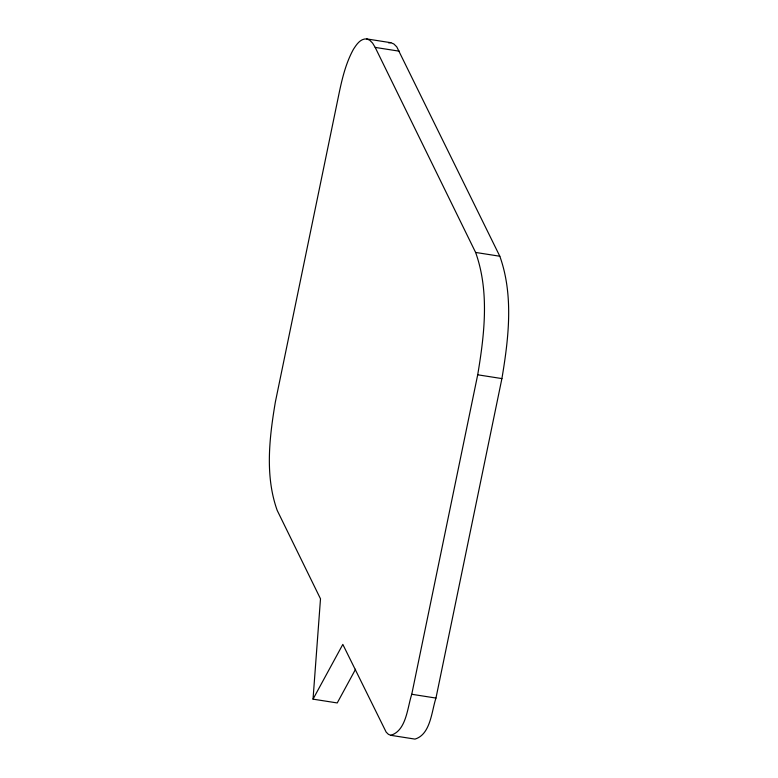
<?xml version="1.0" encoding="UTF-8"?>
<svg xmlns="http://www.w3.org/2000/svg" width="778" height="778" viewBox="0 0 778 778"><rect width="100%" height="100%" fill="white"/><g stroke="black" fill="none" stroke-linecap="round" stroke-linejoin="round"><path stroke-width="1.17" d="M313.028 699.15L320.497 598.817L277.201 510.407C264.821 475.825 269.382 437.586 275.344 402.109L339.305 92.222C342.417 77.499 346.103 62.629 353.406 49.354C356.421 44.686 360.272 38.599 366.594 38.9L390.799 42.693L393.882 43.986L396.761 46.845L499.816 256.234C513.801 295.309 508.637 338.508 501.907 378.585L435.962 698.07C431.566 711.277 430.662 734.432 414.966 739.1L390.76 735.307L388.387 734.306L386.16 732.108L342.826 644.398L313.028 699.15L337.234 702.942L355.565 669.245M390.76 735.307C406.456 730.639 407.361 707.484 411.757 694.277L477.702 374.792C484.431 334.715 489.595 291.517 475.611 252.442L375.191 47.409L372.555 43.053L369.676 40.193L366.594 38.9M388.65 42.887L390.799 42.693M375.191 47.409L399.396 51.202M475.611 252.442L499.816 256.234M477.702 374.792L501.907 378.585M411.757 694.277L435.962 698.07"/></g></svg>
